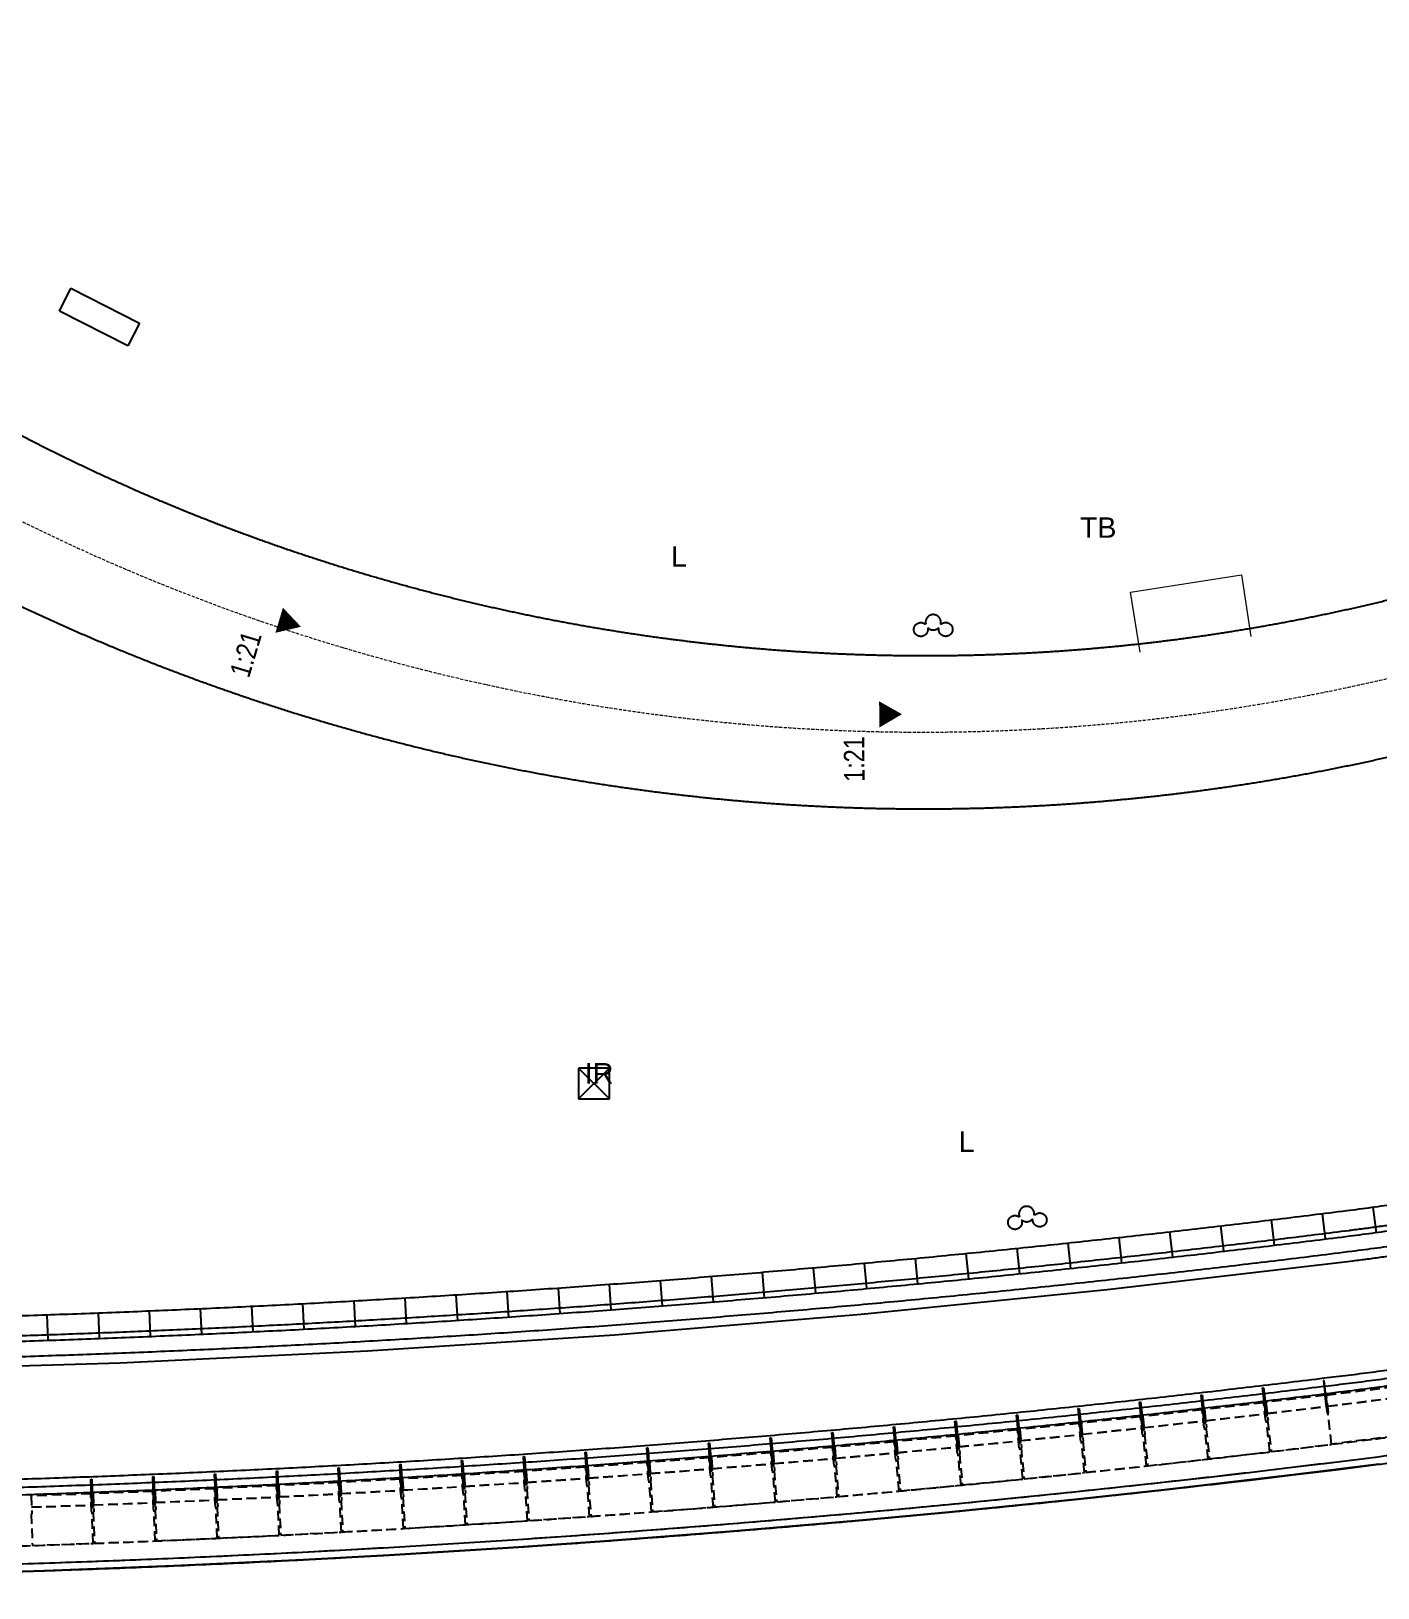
# Model space of a CAD drawing. Header units: millimetres. Extents: x 833576263 to 1668046980, y 817519639 to 1636103653.
# Drawn here: x 834157336 to 834183648, y 817772365 to 817802796 of the extents above; entities that cross this region are included whole.
import ezdxf

# ---------------------------------------------------------------- set-up
doc = ezdxf.new("R2010")
doc.units = ezdxf.units.MM
doc.header["$LTSCALE"] = 100
doc.header["$MEASUREMENT"] = 0
for name, pattern in [('C160$0$DASHED', [19.05, 12.7, -6.35]), ('C160$0$Hidden', [9.525, 6.35, -3.175]), ('R_Text for GBP from DLN$0$ACAD_ISO10W100', [18, 12, -3, 0, -3])]:
    doc.linetypes.add(name, pattern=pattern)
doc.layers.get('Defpoints').update_dxf_attribs({"color": 170})
for name, color, linetype in [('C160$0$+C160', 6, 'C160$0$Hidden'), ('C160$0$EVA', 1, 'C160$0$DASHED'), ('R_Text for GBP from DLN$0$base plan(mm)$0$DLN040__', 7, 'Continuous'), ('T-TITL', 7, 'Continuous'), ('X-REF', 7, 'Continuous')]:
    doc.layers.add(name, color=color, linetype=linetype)
for name, color, linetype, lineweight in [('R_P_LG$0$RDA5803', 1, 'Continuous', 20), ('R_Text for GBP from DLN$0$000-Slope', 6, 'R_Text for GBP from DLN$0$ACAD_ISO10W100', 18), ('R_WKCD_PARK$0$000-PAV-Concrete-b', 1, 'Continuous', 25), ('R_WKCD_PARK$0$000-PAV-Reused tiles-b', 3, 'Continuous', 15), ('R_WKCD_PARK$0$PAV-secondary path-b', 6, 'Continuous', 18)]:
    doc.layers.add(name, color=color, linetype=linetype, lineweight=lineweight)
doc.styles.add('R_Text for GBP from DLN$0$base plan(mm)$0$SWIS721 LT', font='swiss.ttf')
doc.styles.add('R_Text for GBP from DLN$0$W8 sec wkcd', font='swissc.ttf', dxfattribs={"height": 3})

# ---------------------------------------------------------------- blocks, each defined once
blk = doc.blocks.new('R_WKCD_PARK')
at = {"layer": 'Defpoints'}
for points in [[(833955668, 817994334), (833955618, 817879824), (833955722, 817865438), (833956590, 817853630, 0.118446), (833959114, 817845730, 0.022563), (833976131, 817820318, 0.150268), (833991721, 817808776, 0.0852), (834018736, 817804167, 0.061119), (834043876, 817807277, -0.46092), (834055521, 817798987, 0.31719), (834075122, 817775842, 0.09515), (834184419, 817768828, 0.2774), (834239090, 817811861), (834242392, 817820559, -0.510377), (834255055, 817823984)], [(834183667, 817774781, -0.09515), (834076628, 817781650, -0.220431), (834063432, 817792491, -0.264689), (834064805, 817812539, -0.098357), (834067029, 817814779, 0.140841), (834072196, 817820936), (834089614, 817860110, -0.147837), (834100578, 817872816, -0.410901), (834111707, 817870393, 0.031692), (834114287, 817866928, 0.252242), (834125770, 817862431, -0.125686), (834129746, 817861915), (834135114, 817859776), (834142622, 817855048), (834145562, 817859914), (834128702, 817870086, -0.390962), (834117887, 817872026, -0.013137), (834117027, 817873227, -0.385183), (834118544, 817883988, 0.012387)]]:
    blk.add_lwpolyline(points, format="xyb", dxfattribs=at)
at = {"layer": 'R_WKCD_PARK$0$000-PAV-Concrete-b'}
for radius, start in [(284366, 255.45739), (284216, 255.45738), (291766, 256.87242)]:
    blk.add_arc((834148033, 818056905), radius, start, 277.19872, dxfattribs=at)
at = {"layer": 'R_WKCD_PARK$0$000-PAV-Reused tiles-b', "flags": 128}
blk.add_lwpolyline([(834179001, 817790657), (834178817, 817791831), (834180981, 817792165), (834181167, 817790961)], dxfattribs=at)
at = {"layer": 'R_WKCD_PARK$0$PAV-secondary path-b'}
for centre, radius, start, end in [((834174767, 817828805), 38212, 213.2185, 302.0004), ((834174767, 817828805), 41212, 214.7001, 304.7953), ((834175957, 817835824), 60028, 277.19872, 313.43681), ((834175957, 817835824), 57028, 277.1987, 309.0156), ((834148033, 818056905), 279866, 268.30456, 277.19872), ((834148033, 818056905), 282866, 268.30456, 277.19872)]:
    blk.add_arc(centre, radius, start, end, dxfattribs=at)
blk = doc.blocks.new('R_P_LG')
at = {"layer": 'R_P_LG$0$RDA5803'}
for points in [[(833955668.2659, 817994334.2822), (833955618.0015, 817879824.4572), (833955722.2455, 817865438.2868), (833956590.2239, 817853629.8433, 0.1184459385), (833959113.5841, 817845729.7381, 0.0225632156), (833976130.963, 817820318.1126, 0.1502681887), (833991720.9272, 817808776.1799, 0.0852004191), (834018736.4937, 817804166.6685, 0.0611192787), (834043875.864, 817807276.5457, -0.4609204381), (834055520.7349, 817798987.2375, 0.3171904999), (834075121.6293, 817775842.1837, 0.095150065), (834184418.5957, 817768828.0059, 0.2773997467), (834239089.967, 817811860.5235), (834242391.5219, 817820558.6619, -0.5103769205), (834255055.265, 817823984.446)], [(834183666.729, 817774780.7109, -0.095150065), (834076628.2291, 817781649.9506, -0.220430541), (834063432.364, 817792490.8935, -0.2646892807), (834064805.311, 817812539.3987, -0.0983572146), (834067029.4433, 817814778.8374, 0.1408408976), (834072196.345, 817820935.5122), (834089614.1981, 817860110.2634, -0.1478366909), (834100577.8317, 817872816.296, -0.4109005282), (834111707.1207, 817870392.8812, 0.031691708), (834114287.1147, 817866927.814, 0.2522417272), (834125770.0064, 817862431.157, -0.1256855543), (834129745.5165, 817861914.9436), (834135113.5119, 817859775.9643), (834142622.3979, 817855047.5612), (834145562.149, 817859914.092), (834128702.0772, 817870085.6929, -0.3909616488), (834117887.1336, 817872026.3361, -0.013137308), (834117026.993, 817873227.1241, -0.3851828251), (834118543.6819, 817883988.3187, 0.0123866448)]]:
    blk.add_lwpolyline(points, format="xyb", dxfattribs=at)
blk = doc.blocks.new('C160$0$A$C4AD84712')
at = {"layer": 'C160$0$+C160', "ltscale": 0.0003}
for p, q in [((834181.487, 817775.778), (834182.644, 817775.916)), ((834181.487, 817775.774), (834182.644, 817775.911)), ((834182.668, 817775.919), (834183.872, 817776.07)), ((834182.669, 817775.914), (834183.872, 817776.066)), ((834179.081, 817775.502), (834180.239, 817775.63)), ((834179.081, 817775.498), (834180.239, 817775.626)), ((834180.284, 817775.638), (834181.441, 817775.77)), ((834180.285, 817775.633), (834181.442, 817775.766)), ((834175.467, 817775.127), (834176.627, 817775.24)), ((834175.468, 817775.123), (834176.627, 817775.235)), ((834176.672, 817775.247), (834177.831, 817775.365)), ((834176.673, 817775.243), (834177.832, 817775.36)), ((834177.877, 817775.372), (834179.035, 817775.495)), ((834177.877, 817775.368), (834179.036, 817775.49)), ((834173.056, 817774.903), (834174.216, 817775.006)), ((834173.056, 817774.898), (834174.217, 817775.001)), ((834174.262, 817775.012), (834175.422, 817775.12)), ((834174.262, 817775.008), (834175.422, 817775.116)), ((834169.435, 817774.605), (834170.597, 817774.693)), ((834169.436, 817774.6), (834170.597, 817774.688)), ((834170.643, 817774.699), (834171.804, 817774.792)), ((834170.643, 817774.695), (834171.804, 817774.788)), ((834171.85, 817774.798), (834173.01, 817774.896)), ((834171.85, 817774.794), (834173.011, 817774.892)), ((834164.603, 817774.28), (834165.766, 817774.348)), ((834164.603, 817774.276), (834165.766, 817774.344)), ((834165.811, 817774.353), (834166.974, 817774.426)), ((834165.812, 817774.349), (834166.974, 817774.422)), ((834167.02, 817774.432), (834168.182, 817774.51)), ((834167.02, 817774.428), (834168.182, 817774.506)), ((834168.228, 817774.516), (834169.39, 817774.599)), ((834168.228, 817774.511), (834169.39, 817774.594)), ((834158.555, 817773.99), (834159.719, 817774.033)), ((834158.555, 817773.986), (834159.719, 817774.029)), ((834159.765, 817774.038), (834160.929, 817774.086)), ((834159.765, 817774.033), (834160.929, 817774.082)), ((834160.975, 817774.091), (834162.139, 817774.144)), ((834160.975, 817774.086), (834162.139, 817774.139)), ((834162.184, 817774.149), (834163.348, 817774.207)), ((834162.185, 817774.144), (834163.348, 817774.202)), ((834163.394, 817774.212), (834164.557, 817774.275)), ((834163.394, 817774.207), (834164.557, 817774.27)), ((834157.345, 817773.948), (834158.509, 817773.986)), ((834157.345, 817773.943), (834158.509, 817773.982))]:
    blk.add_line(p, q, dxfattribs=at)
blk.add_lwpolyline([(834234.945, 817820.178, -0.305475), (834183.604, 817775.277, -0.09515), (834076.754, 817782.134, -0.463376), (834063.629, 817809.364, -0.463376)], format="xyb", dxfattribs=at)
blk.add_lwpolyline([(834234.945, 817820.178, -0.305475), (834183.604, 817775.277, -0.09515), (834076.754, 817782.134, -0.463376), (834063.629, 817809.364, -0.463376)], format="xyb", dxfattribs=at)
for points in [[(834182.684, 817775.787), (834182.644, 817776.133), (834183.843, 817776.283), (834183.89, 817775.938), (834183.9, 817775.939), (834183.982, 817775.331), (834182.744, 817775.176), (834182.674, 817775.785)], [(834179.086, 817775.364), (834179.153, 817774.754), (834180.333, 817774.884), (834180.265, 817775.494), (834180.255, 817775.493), (834180.215, 817775.844), (834179.057, 817775.716), (834179.096, 817775.365)], [(834180.29, 817775.499), (834180.36, 817774.89), (834181.539, 817775.025), (834181.468, 817775.634), (834181.458, 817775.633), (834181.417, 817775.984), (834180.26, 817775.851), (834180.3, 817775.501)], [(834181.493, 817775.64), (834181.566, 817775.031), (834182.744, 817775.171), (834182.671, 817775.78), (834182.661, 817775.779), (834182.618, 817776.129), (834181.461, 817775.992), (834181.503, 817775.641)], [(834176.676, 817775.109), (834176.738, 817774.498), (834177.919, 817774.618), (834177.856, 817775.228), (834177.846, 817775.227), (834177.81, 817775.579), (834176.651, 817775.461), (834176.686, 817775.11)], [(834177.881, 817775.234), (834177.946, 817774.624), (834179.127, 817774.749), (834179.061, 817775.359), (834179.051, 817775.358), (834179.013, 817775.709), (834177.854, 817775.586), (834177.891, 817775.235)], [(834174.265, 817774.874), (834174.322, 817774.263), (834175.504, 817774.373), (834175.445, 817774.984), (834175.435, 817774.983), (834175.402, 817775.334), (834174.242, 817775.227), (834174.275, 817774.875)], [(834175.471, 817774.989), (834175.53, 817774.378), (834176.712, 817774.493), (834176.651, 817775.104), (834176.641, 817775.103), (834176.606, 817775.454), (834175.447, 817775.341), (834175.481, 817774.99)], [(834170.644, 817774.561), (834170.693, 817773.949), (834171.876, 817774.044), (834171.826, 817774.655), (834171.816, 817774.654), (834171.787, 817775.006), (834170.626, 817774.913), (834170.654, 817774.561)], [(834171.851, 817774.66), (834171.903, 817774.049), (834173.086, 817774.148), (834173.033, 817774.759), (834173.023, 817774.759), (834172.992, 817775.111), (834171.831, 817775.013), (834171.861, 817774.661)], [(834173.058, 817774.764), (834173.112, 817774.153), (834174.295, 817774.258), (834174.239, 817774.869), (834174.229, 817774.868), (834174.197, 817775.22), (834173.037, 817775.117), (834173.068, 817774.765)], [(834165.81, 817774.215), (834165.849, 817773.603), (834167.033, 817773.677), (834166.994, 817774.289), (834166.984, 817774.289), (834166.961, 817774.641), (834165.798, 817774.568), (834165.82, 817774.216)], [(834167.019, 817774.294), (834167.06, 817773.682), (834168.245, 817773.761), (834168.202, 817774.373), (834168.192, 817774.372), (834168.168, 817774.725), (834167.005, 817774.647), (834167.029, 817774.294)], [(834168.228, 817774.377), (834168.271, 817773.766), (834169.455, 817773.85), (834169.41, 817774.462), (834169.4, 817774.461), (834169.375, 817774.814), (834168.212, 817774.731), (834168.238, 817774.378)], [(834169.436, 817774.466), (834169.482, 817773.855), (834170.666, 817773.944), (834170.618, 817774.556), (834170.608, 817774.555), (834170.581, 817774.907), (834169.419, 817774.819), (834169.446, 817774.467)], [(834160.971, 817773.952), (834160.999, 817773.339), (834162.185, 817773.394), (834162.156, 817774.006), (834162.146, 817774.006), (834162.129, 817774.359), (834160.965, 817774.306), (834160.981, 817773.953)], [(834162.181, 817774.01), (834162.212, 817773.397), (834163.398, 817773.457), (834163.366, 817774.069), (834163.356, 817774.069), (834163.337, 817774.422), (834162.174, 817774.364), (834162.191, 817774.011)], [(834163.391, 817774.073), (834163.424, 817773.461), (834164.61, 817773.525), (834164.575, 817774.138), (834164.565, 817774.137), (834164.545, 817774.49), (834163.382, 817774.427), (834163.401, 817774.074)], [(834164.601, 817774.142), (834164.637, 817773.529), (834165.822, 817773.598), (834165.785, 817774.211), (834165.775, 817774.21), (834165.753, 817774.563), (834164.59, 817774.495), (834164.611, 817774.142)], [(834157.339, 817773.81), (834157.36, 817773.196), (834158.546, 817773.235), (834158.525, 817773.848), (834158.515, 817773.848), (834158.502, 817774.201), (834157.338, 817774.163), (834157.349, 817773.81)], [(834158.55, 817773.852), (834158.573, 817773.239), (834159.759, 817773.283), (834159.735, 817773.896), (834159.725, 817773.896), (834159.711, 817774.249), (834158.547, 817774.205), (834158.56, 817773.852)], [(834159.761, 817773.9), (834159.786, 817773.287), (834160.972, 817773.336), (834160.946, 817773.949), (834160.936, 817773.948), (834160.92, 817774.301), (834159.756, 817774.253), (834159.771, 817773.9)]]:
    blk.add_lwpolyline(points, close=True, dxfattribs=at)
blk = doc.blocks.new('C160')
at = {"layer": 'C160$0$+C160'}
for p, q in [((834168.033, 817782.527), (834168.633, 817781.927)), ((834168.033, 817781.927), (834168.633, 817782.527)), ((834178.362, 817778.195, 0), (834183.164, 817778.759, 0)), ((834173.55, 817777.713, 0), (834178.362, 817778.195, 0)), ((834168.731, 817777.314, 0), (834173.55, 817777.713, 0)), ((834163.906, 817776.999, 0), (834168.731, 817777.314, 0)), ((834154.243, 817776.618, 0), (834159.076, 817776.767, 0)), ((834159.076, 817776.767, 0), (834163.906, 817776.999, 0))]:
    blk.add_line(p, q, dxfattribs=at)
for points in [[(834217.229, 817792.236, -0.15945), (834183.479, 817776.269, -0.038828), (834139.663, 817774.163, -0.05179), (834081.738, 817781.918, -0.004312)], [(834219.294, 817863.829, 0.247422), (834179.536, 817840.679, -0.021652), (834169.65, 817826.28, -0.19446), (834144.159, 817810.942, 0.544039), (834142.799, 817807.871, 0.408), (834195.016, 817796.4, 0.06491)], [(834076.628, 817781.65, 0.09515), (834183.667, 817774.781, 0.334335), (834236.752, 817826.353), (834240.63, 817851.251, 0.029613), (834244.01, 817886.594, 0.029613)], [(834210.249, 817786.8, -0.124713), (834182.621, 817776.31, -0.038513), (834139.176, 817774.325, -0.05031), (834082.93, 817781.783, -0.005214)], [(834082.966, 817781.939, 0.05031), (834139.181, 817774.485, 0.038514), (834182.602, 817776.469, 0.124716), (834210.157, 817786.931, 0.17778)], [(834076.666, 817781.795, 0.09515), (834183.648, 817774.93, 0.334335), (834236.603, 817826.376, 0.313321)]]:
    blk.add_lwpolyline(points, format="xyb", dxfattribs=at)
for points in [[(834140.885, 817805.344, 0.369244), (834124.546, 817809.651, 0.251737), (834112.08, 817792.476), (834112.031, 817791.187), (834102.827, 817792.6), (834103.452, 817796.937, 0.243715), (834100.533, 817806.148, -0.166373), (834086.767, 817834.271, 0.495966), (834085.388, 817835.068), (834081.961, 817833.634, 0.191214), (834080.906, 817832.602), (834067.525, 817802.533, 0.236755), (834067.939, 817793.575, 0.204218), (834077.758, 817786.006, 0.004312), (834082.441, 817784.834, 0.05179), (834139.752, 817777.162, 0.038828), (834183.103, 817779.245, 0.139726), (834211.858, 817791.515, 0.684982), (834211.001, 817794.177, -0.05726), (834202.554, 817795.651, 0.227409), (834198.284, 817794.962, -0.4147)], [(834206.649, 817794.18, 0.028607), (834210.972, 817793.678, -0.684982), (834211.543, 817791.903, -0.139726), (834183.04, 817779.741, -0.038828), (834139.767, 817777.661, -0.05179), (834082.558, 817785.32, -0.004312), (834077.884, 817786.49, -0.204218), (834068.375, 817793.819, -0.236755), (834067.981, 817802.329), (834071.766, 817810.834, 1), (834071.309, 817811.037), (834067.525, 817802.533, 0.236755), (834067.939, 817793.575, 0.204218), (834077.758, 817786.006, 0.004312), (834082.441, 817784.834, 0.05179), (834139.752, 817777.162, 0.038828), (834183.103, 817779.245, 0.139726), (834211.858, 817791.515, 0.684982), (834211.001, 817794.177, -0.028607), (834206.735, 817794.672, 1)], [(834067.525, 817802.533, 0.236755), (834067.939, 817793.575, 0.204218), (834077.758, 817786.006, 0.004312), (834082.441, 817784.834, 0.05179), (834139.752, 817777.162, 0.038828), (834183.103, 817779.245, 0.139726), (834211.858, 817791.515), (834212.047, 817791.281, -0.139726), (834183.14, 817778.948, -0.038828), (834139.743, 817776.862, -0.05179), (834082.371, 817784.542, -0.004312), (834077.683, 817785.715, -0.204218), (834067.678, 817793.428, -0.236755), (834067.251, 817802.655)]]:
    blk.add_lwpolyline(points, format="xyb", close=True, dxfattribs=at)
for points in [[(834157.887, 817797.325), (834158.114, 817797.771), (834159.45, 817797.09), (834159.223, 817796.644)], [(834168.633, 817782.527), (834168.033, 817782.527), (834168.033, 817781.927), (834168.633, 817781.927)], [(834181.481, 817775.724), (834181.461, 817775.722), (834181.438, 817775.913), (834181.458, 817775.916)], [(834182.659, 817775.869), (834182.649, 817775.868), (834182.627, 817776.06), (834182.637, 817776.061)], [(834179.074, 817775.448), (834179.054, 817775.446), (834179.033, 817775.638), (834179.053, 817775.64)], [(834180.278, 817775.584), (834180.258, 817775.581), (834180.236, 817775.773), (834180.256, 817775.775)], [(834175.46, 817775.073), (834175.44, 817775.071), (834175.422, 817775.263), (834175.441, 817775.265)], [(834176.665, 817775.193), (834176.645, 817775.191), (834176.626, 817775.383), (834176.646, 817775.385)], [(834177.87, 817775.318), (834177.85, 817775.316), (834177.83, 817775.508), (834177.85, 817775.51)], [(834171.842, 817774.744), (834171.822, 817774.743), (834171.805, 817774.935), (834171.825, 817774.937)], [(834173.048, 817774.849), (834173.028, 817774.847), (834173.011, 817775.039), (834173.031, 817775.041)], [(834174.254, 817774.958), (834174.234, 817774.957), (834174.217, 817775.149), (834174.237, 817775.15)], [(834168.219, 817774.462), (834168.199, 817774.461), (834168.185, 817774.653), (834168.205, 817774.654)], [(834169.427, 817774.551), (834169.407, 817774.55), (834169.392, 817774.742), (834169.412, 817774.743)], [(834170.634, 817774.645), (834170.615, 817774.644), (834170.599, 817774.836), (834170.619, 817774.837)], [(834163.384, 817774.158), (834163.364, 817774.157), (834163.354, 817774.35), (834163.374, 817774.351)], [(834164.593, 817774.226), (834164.573, 817774.225), (834164.562, 817774.418), (834164.582, 817774.419)], [(834165.802, 817774.3), (834165.782, 817774.299), (834165.77, 817774.491), (834165.79, 817774.492)], [(834167.011, 817774.378), (834166.991, 817774.377), (834166.978, 817774.569), (834166.998, 817774.571)], [(834158.545, 817773.937), (834158.525, 817773.936), (834158.517, 817774.129), (834158.537, 817774.13)], [(834159.755, 817773.984), (834159.735, 817773.984), (834159.727, 817774.176), (834159.747, 817774.177)], [(834160.965, 817774.037), (834160.945, 817774.036), (834160.936, 817774.229), (834160.956, 817774.23)], [(834162.175, 817774.095), (834162.155, 817774.094), (834162.145, 817774.287), (834162.165, 817774.288)]]:
    blk.add_lwpolyline(points, close=True, dxfattribs=at)
for points in [[(834183.549, 817779.808), (834183.616, 817779.312)], [(834181.565, 817779.559), (834181.625, 817779.063)], [(834182.557, 817779.681), (834182.619, 817779.185)], [(834178.585, 817779.215), (834178.639, 817778.718)], [(834179.578, 817779.326), (834179.635, 817778.829)], [(834180.572, 817779.441), (834180.63, 817778.944)], [(834175.601, 817778.903), (834175.65, 817778.405)], [(834176.596, 817779.003), (834176.647, 817778.506)], [(834177.59, 817779.107), (834177.643, 817778.61)], [(834172.614, 817778.623), (834172.658, 817778.125)], [(834173.61, 817778.713), (834173.656, 817778.215)], [(834174.606, 817778.806), (834174.653, 817778.308)], [(834168.627, 817778.299), (834168.664, 817777.801)], [(834169.624, 817778.375), (834169.663, 817777.876)], [(834170.621, 817778.454), (834170.662, 817777.956)], [(834171.618, 817778.537), (834171.66, 817778.038)], [(834163.638, 817777.975), (834163.666, 817777.476)], [(834164.636, 817778.033), (834164.666, 817777.534)], [(834165.634, 817778.094), (834165.666, 817777.595)], [(834166.632, 817778.159), (834166.665, 817777.66)], [(834167.63, 817778.227), (834167.665, 817777.729)], [(834157.644, 817777.705), (834157.661, 817777.205)], [(834158.643, 817777.741), (834158.662, 817777.241)], [(834159.642, 817777.781), (834159.663, 817777.281)], [(834160.641, 817777.824), (834160.664, 817777.324)], [(834161.64, 817777.871), (834161.665, 817777.371)], [(834162.639, 817777.921), (834162.665, 817777.422)], [(834181.438, 817775.913), (834181.395, 817776.274), (834181.415, 817776.276), (834181.458, 817775.916)], [(834182.637, 817776.061), (834182.596, 817776.421), (834182.586, 817776.42), (834182.627, 817776.06)], [(834177.83, 817775.508), (834177.792, 817775.869), (834177.811, 817775.871), (834177.85, 817775.51)], [(834179.033, 817775.638), (834178.993, 817775.998), (834179.013, 817776.001), (834179.053, 817775.64)], [(834180.236, 817775.773), (834180.195, 817776.133), (834180.214, 817776.136), (834180.256, 817775.775)], [(834175.422, 817775.263), (834175.386, 817775.624), (834175.406, 817775.626), (834175.441, 817775.265)], [(834176.626, 817775.383), (834176.589, 817775.744), (834176.609, 817775.746), (834176.646, 817775.385)], [(834171.805, 817774.935), (834171.775, 817775.296), (834171.795, 817775.298), (834171.825, 817774.937)], [(834173.011, 817775.039), (834172.979, 817775.401), (834172.999, 817775.402), (834173.031, 817775.041)], [(834174.217, 817775.149), (834174.183, 817775.51), (834174.203, 817775.512), (834174.237, 817775.15)], [(834166.978, 817774.569), (834166.954, 817774.931), (834166.974, 817774.933), (834166.998, 817774.571)], [(834168.185, 817774.653), (834168.16, 817775.015), (834168.18, 817775.016), (834168.205, 817774.654)], [(834169.392, 817774.742), (834169.365, 817775.104), (834169.385, 817775.105), (834169.412, 817774.743)], [(834170.599, 817774.836), (834170.57, 817775.197), (834170.59, 817775.199), (834170.619, 817774.837)], [(834162.145, 817774.287), (834162.127, 817774.649), (834162.147, 817774.65), (834162.165, 817774.288)], [(834163.354, 817774.35), (834163.334, 817774.712), (834163.354, 817774.713), (834163.374, 817774.351)], [(834164.562, 817774.418), (834164.541, 817774.78), (834164.561, 817774.781), (834164.582, 817774.419)], [(834165.77, 817774.491), (834165.747, 817774.853), (834165.767, 817774.854), (834165.79, 817774.492)], [(834158.517, 817774.129), (834158.504, 817774.491), (834158.524, 817774.492), (834158.537, 817774.13)], [(834159.727, 817774.176), (834159.712, 817774.539), (834159.732, 817774.54), (834159.747, 817774.177)], [(834160.936, 817774.229), (834160.919, 817774.591), (834160.939, 817774.592), (834160.956, 817774.23)]]:
    blk.add_lwpolyline(points, dxfattribs=at)
for centre, radius, start, end in [((834174.961, 817791.24), 0.15, 345.1647, 195.4056), ((834174.961, 817791.24), 0.15, 225.1647, 315.4056), ((834176.786, 817779.673), 0.15, 350.7897, 201.0306), ((834175.957, 817835.824, 0), 56.918, 277.1987, 281.7285), ((834176.786, 817779.673), 0.15, 230.7897, 321.0306), ((834175.958, 817835.817, 0), 57.511, 277.19844, 281.72876), ((834148.033, 818056.905, 0), 279.756, 276.21048, 277.19872), ((834148.033, 818056.905, 0), 279.756, 275.22224, 276.21048), ((834148.033, 818056.905, 0), 279.756, 274.23399, 275.22224), ((834148.033, 818056.905, 0), 279.756, 273.24575, 274.23399), ((834148.033, 818056.905, 0), 279.756, 271.26927, 272.25751), ((834148.033, 818056.905, 0), 279.756, 272.25751, 273.24575), ((834148.033, 818056.905), 291.766, 256.87242, 277.19872)]:
    blk.add_arc(centre, radius, start, end, dxfattribs=at)
for points in [[(834174.852, 817791.122), (834174.862, 817791.068), (834174.837, 817791.011), (834174.787, 817790.982), (834174.722, 817790.944), (834174.639, 817790.966), (834174.601, 817791.03), (834174.563, 817791.095), (834174.585, 817791.178), (834174.65, 817791.216), (834174.7, 817791.245), (834174.762, 817791.239), (834174.805, 817791.204)], [(834175.117, 817791.206), (834175.16, 817791.241), (834175.221, 817791.248), (834175.271, 817791.219), (834175.337, 817791.182), (834175.359, 817791.099), (834175.322, 817791.034), (834175.285, 817790.969), (834175.202, 817790.946), (834175.137, 817790.983), (834175.086, 817791.012), (834175.061, 817791.069), (834175.07, 817791.123)], [(834176.689, 817779.544), (834176.704, 817779.491), (834176.685, 817779.433), (834176.638, 817779.399), (834176.577, 817779.355), (834176.493, 817779.368), (834176.449, 817779.429), (834176.405, 817779.49), (834176.418, 817779.574), (834176.479, 817779.618), (834176.526, 817779.653), (834176.588, 817779.652), (834176.634, 817779.621)], [(834176.945, 817779.654), (834176.984, 817779.693), (834177.044, 817779.706), (834177.097, 817779.682), (834177.165, 817779.652), (834177.196, 817779.571), (834177.166, 817779.503), (834177.135, 817779.435), (834177.055, 817779.404), (834176.986, 817779.434), (834176.933, 817779.458), (834176.903, 817779.512), (834176.906, 817779.567)]]:
    blk.add_open_spline(points, degree=3, knots=[0, 0, 0, 0, 1, 1, 1, 2, 2, 2, 3, 3, 3, 4, 4, 4, 4], dxfattribs=at)
at = {"layer": 'C160$0$EVA', "flags": 128}
blk.add_lwpolyline([(834128.317, 818030.08, -0.145844), (834116.042, 818026.421), (834088.573, 818026.421, 0.016359), (834087.2, 818026.376, 0.046979), (834021.54, 818015.826, -0.056187), (833969.364, 818008.422, 0.405705), (833955.668, 817994.334), (833955.618, 817879.824), (833955.722, 817865.438), (833956.59, 817853.63, 0.118446), (833959.114, 817845.73, 0.022563), (833976.131, 817820.318, 0.150268), (833991.721, 817808.776, 0.0852), (834018.736, 817804.167, 0.061119), (834043.876, 817807.277, -0.46092), (834055.521, 817798.987, 0.31719), (834075.122, 817775.842, 0.09515), (834184.419, 817768.828, 0.2774), (834239.09, 817811.861), (834242.392, 817820.559, -0.510377), (834255.055, 817823.984), (834260.246, 817819.79, 0.373727), (834277.287, 817820.398, -0.373727), (834287.905, 817820.777), (834291.644, 817817.756), (834296.232, 817823.434), (834292.655, 817826.325, -0.414214), (834291.445, 817837.716), (834332.502, 817888.525, -0.350062), (834342.367, 817890.708, 0.102667), (834400.842, 817875.706, 0.100957), (834409.137, 817876.999), (834444.015, 817889.966, 0.332678), (834453.167, 817904.166), (834452.857, 817908.595, -0.155717), (834454.024, 817913.381), (834445.783, 817911.703, -0.115419), (834446.872, 817908.177), (834447.182, 817903.747, -0.332678), (834441.924, 817895.59), (834407.046, 817882.623, -0.100957), (834401.121, 817881.699, -0.051411), (834372.209, 817886.047), (834379.39, 817889.501, 0.162917), (834396.595, 817906.227), (834392.123, 817910.781, -0.179073), (834376.789, 817894.908), (834366.567, 817889.991, -0.199372), (834360.364, 817889.652, -0.049629), (834334.8, 817901.625), (834322.119, 817909.179), (834319.048, 817904.024), (834323.346, 817901.465, -0.45655), (834325.501, 817889.415), (834274.553, 817826.357, -0.414214), (834263.162, 817825.148), (834259.846, 817827.828, -0.2375), (834248.727, 817852.408, -0.000008), (834248.76, 817853.209), (834242.765, 817853.459, 0.000008), (834242.732, 817852.657, 0.098884), (834244.917, 817838.726, -0.341761), (834241.931, 817829.272, 0.151594), (834236.782, 817822.688), (834233.48, 817813.99, -0.2774), (834183.667, 817774.781, -0.09515), (834076.628, 817781.65, -0.220431), (834063.432, 817792.491, -0.264689), (834064.805, 817812.539, -0.098357), (834067.029, 817814.779, 0.140841), (834072.196, 817820.936), (834089.614, 817860.11, -0.147837), (834100.578, 817872.816, -0.410901), (834111.707, 817870.393, 0.031692), (834114.287, 817866.928, 0.252242), (834125.77, 817862.431, -0.125686), (834129.746, 817861.915), (834135.114, 817859.776), (834142.622, 817855.048), (834145.562, 817859.914), (834128.702, 817870.086, -0.390962), (834117.887, 817872.026, -0.013137), (834117.027, 817873.227, -0.385183), (834118.544, 817883.988, 0.012387), (834120.815, 817885.981, 0.008404), (834123.055, 817888.118), (834117.142, 817894.113, -0.038497), (834096.207, 817877.116, 0.137723), (834084.132, 817862.548), (834066.714, 817823.373, -0.191803), (834062.187, 817818.953), (834051.762, 817814.614, -0.446391), (834035.637, 817822.309, 0.118164), (834032.365, 817828.01), (834034.386, 817830.321), (834031.649, 817832.687, -0.153015), (834020.841, 817838.946), (834021.04, 817839.146), (834020.346, 817839.938), (834020.139, 817839.748, -0.076925), (834016.885, 817845.319), (834013.267, 817848.405), (834007.454, 817841.536, -0.399413), (834008.806, 817824.317), (834007.069, 817822.176), (834011.728, 817818.395), (834015.819, 817823.438, -1.550619), (834022.422, 817810.24, -0.009421), (834018.731, 817810.167, -0.052259), (834003.179, 817811.781, -0.032796), (833993.716, 817814.435, -0.150265), (833980.961, 817823.878, -0.022565), (833964.244, 817848.84, -0.118446), (833962.574, 817854.07), (833961.721, 817865.68), (833961.618, 817879.845), (833961.668, 817994.332, -0.405705), (833969.536, 818002.425, 0.056187), (834023.043, 818010.017, -0.046979), (834087.592, 818020.389, -0.016359), (834088.573, 818020.421), (834116.042, 818020.421, 0.146696), (834131.681, 818025.11, -0.021313), (834130.797, 818030.541, -0.021313)], format="xyb", dxfattribs=at)
at = {"layer": 'C160$0$+C160'}
blk.add_blockref('C160$0$A$C4AD84712', (0, 0), dxfattribs=at)
blk = doc.blocks.new('R_Text for GBP from DLN')
at = {"layer": 'R_Text for GBP from DLN$0$000-Slope', "color": 251, "ltscale": 0.05}
blk.add_lwpolyline([(834197515, 817796254, -0.414748), (834142175, 817806116, 0.192828), (834133165, 817812041, 0.192828)], format="xyb", dxfattribs=at)
at = {"layer": 'R_Text for GBP from DLN$0$000-Slope', "style": 'R_Text for GBP from DLN$0$W8 sec wkcd'}
for s, rotation, p in [('▲', 253.2825, (834162254, 817791543)), ('1:21', 73.2825, (834161591, 817790134)), ('▲', 270.596, (834173897, 817789712)), ('1:21', 90.596, (834173621, 817788123))]:
    blk.add_text(s, height=400, rotation=rotation, dxfattribs=at).set_placement(p)
at = {"layer": 'R_Text for GBP from DLN$0$base plan(mm)$0$DLN040__', "style": 'R_Text for GBP from DLN$0$base plan(mm)$0$SWIS721 LT'}
for s, p in [('TB', (834177827, 817792892)), ('L', (834169840, 817792327)), ('IR', (834168154, 817782224)), ('L', (834175460, 817780887))]:
    blk.add_text(s, height=400, dxfattribs=at).set_placement(p)

msp = doc.modelspace()

# ---------------------------------------------------------------- block references
at = {"layer": 'X-REF'}
msp.add_blockref('R_WKCD_PARK', (0, 0), dxfattribs=at)

# ---------------------------------------------------------------- next in the draw order: block references
at = {"layer": 'X-REF', "xscale": 1000, "yscale": 1000, "zscale": 1000}
msp.add_blockref('C160', (0, 0), dxfattribs=at)

# ---------------------------------------------------------------- next in the draw order: block references
at = {"layer": 'T-TITL'}
msp.add_blockref('R_Text for GBP from DLN', (0, 0), dxfattribs=at)
at = {"layer": 'X-REF'}
for name in ['R_P_LG', 'R_Text for GBP from DLN']:
    msp.add_blockref(name, (0, 0), dxfattribs=at)

doc.saveas('drawing.dxf')
